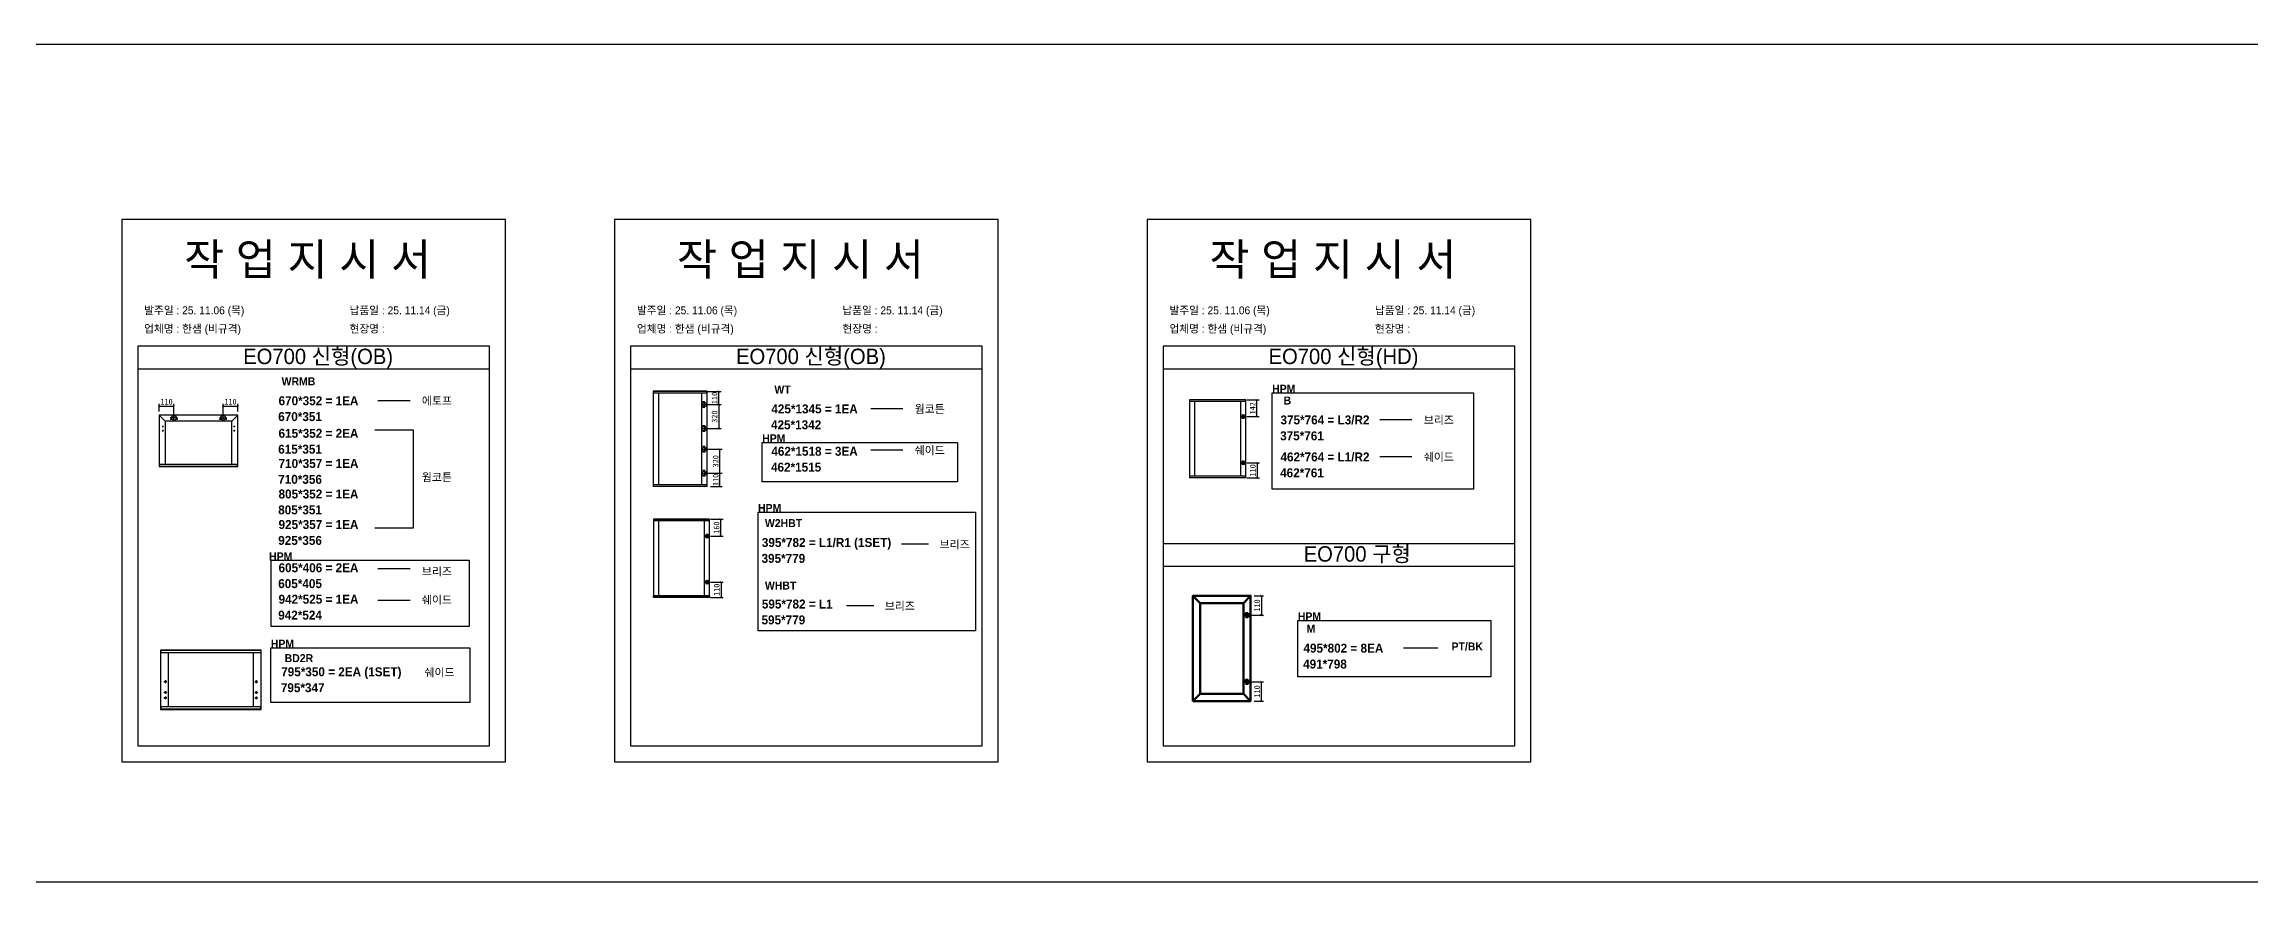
# Model space of a CAD drawing. Header units: millimetres. Extents: x -44117 to 256353, y -2095463 to 65325.
# Drawn here: x 112989 to 122651, y -446659 to -442988 of the extents above; entities that cross this region are included whole.
import ezdxf

# ---------------------------------------------------------------- set-up
doc = ezdxf.new("R2010")
doc.units = ezdxf.units.MM
doc.header["$LTSCALE"] = 10
doc.layers.add('Layer1', color=7, linetype='Continuous', lineweight=70)
doc.styles.add('MtX_Gulim', font='')
doc.styles.get('MtX_Gulim').set_extended_font_data('Gulim', bold=True)
doc.dimstyles.new('ISO-25', dxfattribs={"dimtxt": 2.5, "dimasz": 2.5, "dimexe": 1, "dimexo": 1, "dimtad": 1, "dimtxsty": 'Standard', "dimblk": 'ARCHTICK', "dimcen": 2.5, "dimadec": 0, "dimazin": 0, "dimtfac": 1, "dimtmove": 0, "dimatfit": 3, "dimfxl": 0, "dimarcsym": 0})

# ---------------------------------------------------------------- blocks, each defined once
blk = doc.blocks.new('_ArchTick')
at = {"color": 0, "linetype": 'ByBlock', "const_width": 0.15}
blk.add_lwpolyline([(-0.5, -0.5), (0.5, 0.5)], dxfattribs=at)
blk = doc.blocks.new('*D3757')
at = {"color": 0, "lineweight": -2}
for p, q in [((113493.1, -444598.2), (113493.1, -444563.6)), ((113493.1, -444573.6), (113557.6, -444573.6)), ((113557.6, -444610.9), (113557.6, -444563.6))]:
    blk.add_line(p, q, dxfattribs=at)
at = {"layer": 'Defpoints', "color": 0}
for p in [(113493.1, -444613.2), (113557.6, -444573.6), (113557.6, -444625.9)]:
    blk.add_point(p, dxfattribs=at)
at = {"color": 0, "lineweight": -2, "xscale": 10, "yscale": 10, "zscale": 10, "rotation": 180}
blk.add_blockref('_ArchTick', (113493.1, -444573.6), dxfattribs=at)
at = {"color": 0, "lineweight": -2, "xscale": 10, "yscale": 10, "zscale": 10}
blk.add_blockref('_ArchTick', (113557.6, -444573.6), dxfattribs=at)
at = {"color": 0, "insert": (113525.3, -444554.8), "char_height": 25, "attachment_point": 5}
blk.add_mtext('110', dxfattribs=at)
blk = doc.blocks.new('*D3758')
at = {"color": 0, "lineweight": -2}
for p, q in [((113773.1, -444610.9), (113773.1, -444563.6)), ((113773.1, -444573.6), (113837.6, -444573.6)), ((113837.6, -444598.2), (113837.6, -444563.6))]:
    blk.add_line(p, q, dxfattribs=at)
at = {"layer": 'Defpoints', "color": 0}
for p in [(113773.1, -444625.9), (113837.6, -444573.6), (113837.6, -444613.2)]:
    blk.add_point(p, dxfattribs=at)
at = {"color": 0, "lineweight": -2, "xscale": 10, "yscale": 10, "zscale": 10, "rotation": 180}
blk.add_blockref('_ArchTick', (113773.1, -444573.6), dxfattribs=at)
at = {"color": 0, "lineweight": -2, "xscale": 10, "yscale": 10, "zscale": 10}
blk.add_blockref('_ArchTick', (113837.6, -444573.6), dxfattribs=at)
at = {"color": 0, "insert": (113805.4, -444554.8), "char_height": 25, "attachment_point": 5}
blk.add_mtext('110', dxfattribs=at)
blk = doc.blocks.new('*D3759')
at = {"color": 0, "lineweight": -2}
for p, q in [((115896.7, -444509.5), (115954.6, -444509.5)), ((115944.6, -444567.3), (115944.6, -444509.5)), ((115896.7, -444567.3), (115954.6, -444567.3))]:
    blk.add_line(p, q, dxfattribs=at)
at = {"layer": 'Defpoints', "color": 0}
for p in [(115881.7, -444509.5), (115944.6, -444509.5), (115881.7, -444567.3)]:
    blk.add_point(p, dxfattribs=at)
at = {"color": 0, "lineweight": -2, "xscale": 10, "yscale": 10, "zscale": 10}
for p, rotation in [((115944.6, -444509.5), 90), ((115944.6, -444567.3), 270)]:
    blk.add_blockref('_ArchTick', p, dxfattribs=dict(at, rotation=rotation))
at = {"color": 0, "insert": (115925.8, -444538.4), "char_height": 25, "attachment_point": 5, "rotation": 90}
blk.add_mtext('110', dxfattribs=at)
blk = doc.blocks.new('*D3760')
at = {"color": 0, "lineweight": -2}
for p, q in [((115896.7, -444867.9), (115959.2, -444867.9)), ((115908.3, -444926.4), (115959.2, -444926.4)), ((115949.2, -444926.4), (115949.2, -444867.9))]:
    blk.add_line(p, q, dxfattribs=at)
at = {"layer": 'Defpoints', "color": 0}
for p in [(115881.7, -444867.9), (115893.3, -444926.4), (115949.2, -444867.9)]:
    blk.add_point(p, dxfattribs=at)
at = {"color": 0, "lineweight": -2, "xscale": 10, "yscale": 10, "zscale": 10}
for p, rotation in [((115949.2, -444867.9), 90), ((115949.2, -444926.4), 270)]:
    blk.add_blockref('_ArchTick', p, dxfattribs=dict(at, rotation=rotation))
at = {"color": 0, "insert": (115930.4, -444897.2), "char_height": 25, "attachment_point": 5, "rotation": 90}
blk.add_mtext('110', dxfattribs=at)
blk = doc.blocks.new('*D3761')
at = {"color": 0, "lineweight": -2}
for p, q in [((115896.7, -444762.7), (115959.2, -444762.7)), ((115949.2, -444867.9), (115949.2, -444762.7)), ((115896.7, -444867.9), (115959.2, -444867.9))]:
    blk.add_line(p, q, dxfattribs=at)
at = {"layer": 'Defpoints', "color": 0}
for p in [(115881.7, -444762.7), (115949.2, -444762.7), (115881.7, -444867.9)]:
    blk.add_point(p, dxfattribs=at)
at = {"color": 0, "lineweight": -2, "xscale": 10, "yscale": 10, "zscale": 10}
for p, rotation in [((115949.2, -444762.7), 90), ((115949.2, -444867.9), 270)]:
    blk.add_blockref('_ArchTick', p, dxfattribs=dict(at, rotation=rotation))
at = {"color": 0, "insert": (115930.4, -444815.3), "char_height": 25, "attachment_point": 5, "rotation": 90}
blk.add_mtext('320', dxfattribs=at)
blk = doc.blocks.new('*D3762')
at = {"color": 0, "lineweight": -2}
for p, q in [((115896.7, -444567.3), (115954.6, -444567.3)), ((115944.6, -444567.3), (115944.6, -444672.5)), ((115896.7, -444672.5), (115954.6, -444672.5))]:
    blk.add_line(p, q, dxfattribs=at)
at = {"layer": 'Defpoints', "color": 0}
for p in [(115881.7, -444567.3), (115881.7, -444672.5), (115944.6, -444672.5)]:
    blk.add_point(p, dxfattribs=at)
at = {"color": 0, "lineweight": -2, "xscale": 10, "yscale": 10, "zscale": 10}
for p, rotation in [((115944.6, -444567.3), 90), ((115944.6, -444672.5), 270)]:
    blk.add_blockref('_ArchTick', p, dxfattribs=dict(at, rotation=rotation))
at = {"color": 0, "insert": (115925.8, -444619.9), "char_height": 25, "attachment_point": 5, "rotation": 90}
blk.add_mtext('320', dxfattribs=at)
blk = doc.blocks.new('*D3764')
at = {"color": 0, "lineweight": -2}
for p, q in [((115908.5, -445069.6), (115963.1, -445069.6)), ((115953.1, -445143.2), (115953.1, -445069.6)), ((115908.5, -445143.2), (115963.1, -445143.2))]:
    blk.add_line(p, q, dxfattribs=at)
at = {"layer": 'Defpoints', "color": 0}
for p in [(115893.5, -445069.6), (115953.1, -445069.6), (115893.5, -445143.2)]:
    blk.add_point(p, dxfattribs=at)
at = {"color": 0, "lineweight": -2, "xscale": 10, "yscale": 10, "zscale": 10}
for p, rotation in [((115953.1, -445069.6), 90), ((115953.1, -445143.2), 270)]:
    blk.add_blockref('_ArchTick', p, dxfattribs=dict(at, rotation=rotation))
at = {"color": 0, "insert": (115934.4, -445106.4), "char_height": 25, "attachment_point": 5, "rotation": 90}
blk.add_mtext('160', dxfattribs=at)
blk = doc.blocks.new('*D3765')
at = {"color": 0, "lineweight": -2}
for p, q in [((115908.5, -445345.1), (115964.1, -445345.1)), ((115908.5, -445411.9), (115964.1, -445411.9)), ((115954.1, -445345.1), (115954.1, -445411.9))]:
    blk.add_line(p, q, dxfattribs=at)
at = {"layer": 'Defpoints', "color": 0}
for p in [(115893.5, -445345.1), (115893.5, -445411.9), (115954.1, -445411.9)]:
    blk.add_point(p, dxfattribs=at)
at = {"color": 0, "lineweight": -2, "xscale": 10, "yscale": 10, "zscale": 10}
for p, rotation in [((115954.1, -445345.1), 90), ((115954.1, -445411.9), 270)]:
    blk.add_blockref('_ArchTick', p, dxfattribs=dict(at, rotation=rotation))
at = {"color": 0, "insert": (115935.3, -445378.5), "char_height": 25, "attachment_point": 5, "rotation": 90}
blk.add_mtext('110', dxfattribs=at)
blk = doc.blocks.new('*D3766')
at = {"color": 0, "lineweight": -2}
for p, q in [((118256.9, -444546.4), (118311.5, -444546.4)), ((118301.5, -444620), (118301.5, -444546.4)), ((118256.9, -444620), (118311.5, -444620))]:
    blk.add_line(p, q, dxfattribs=at)
at = {"layer": 'Defpoints', "color": 0}
for p in [(118241.9, -444546.4), (118301.5, -444546.4), (118241.9, -444620)]:
    blk.add_point(p, dxfattribs=at)
at = {"color": 0, "lineweight": -2, "xscale": 10, "yscale": 10, "zscale": 10}
for p, rotation in [((118301.5, -444546.4), 90), ((118301.5, -444620), 270)]:
    blk.add_blockref('_ArchTick', p, dxfattribs=dict(at, rotation=rotation))
at = {"color": 0, "insert": (118282.7, -444583.2), "char_height": 25, "attachment_point": 5, "rotation": 90}
blk.add_mtext('142', dxfattribs=at)
blk = doc.blocks.new('*D3767')
at = {"color": 0, "lineweight": -2}
for p, q in [((118256.9, -444821.9), (118312.4, -444821.9)), ((118302.4, -444821.9), (118302.4, -444888.7)), ((118256.9, -444888.7), (118312.4, -444888.7))]:
    blk.add_line(p, q, dxfattribs=at)
at = {"layer": 'Defpoints', "color": 0}
for p in [(118241.9, -444821.9), (118241.9, -444888.7), (118302.4, -444888.7)]:
    blk.add_point(p, dxfattribs=at)
at = {"color": 0, "lineweight": -2, "xscale": 10, "yscale": 10, "zscale": 10}
for p, rotation in [((118302.4, -444821.9), 90), ((118302.4, -444888.7), 270)]:
    blk.add_blockref('_ArchTick', p, dxfattribs=dict(at, rotation=rotation))
at = {"color": 0, "insert": (118283.7, -444855.3), "char_height": 25, "attachment_point": 5, "rotation": 90}
blk.add_mtext('110', dxfattribs=at)
blk = doc.blocks.new('*D3768')
at = {"color": 0, "lineweight": -2}
for p, q in [((118288.8, -445405.1), (118330.9, -445405.1)), ((118320.9, -445405.1), (118320.9, -445489.6)), ((118272.7, -445489.6), (118330.9, -445489.6))]:
    blk.add_line(p, q, dxfattribs=at)
at = {"layer": 'Defpoints', "color": 0}
for p in [(118273.8, -445405.1), (118257.7, -445489.6), (118320.9, -445489.6)]:
    blk.add_point(p, dxfattribs=at)
at = {"color": 0, "lineweight": -2, "xscale": 10, "yscale": 10, "zscale": 10}
for p, rotation in [((118320.9, -445405.1), 90), ((118320.9, -445489.6), 270)]:
    blk.add_blockref('_ArchTick', p, dxfattribs=dict(at, rotation=rotation))
at = {"color": 0, "insert": (118302.2, -445447.4), "char_height": 25, "attachment_point": 5, "rotation": 90}
blk.add_mtext('110', dxfattribs=at)
blk = doc.blocks.new('*D3769')
at = {"color": 0, "lineweight": -2}
for p, q in [((118272.7, -445781.7), (118330.9, -445781.7)), ((118320.9, -445866.2), (118320.9, -445781.7)), ((118288.8, -445866.2), (118330.9, -445866.2))]:
    blk.add_line(p, q, dxfattribs=at)
at = {"layer": 'Defpoints', "color": 0}
for p in [(118257.7, -445781.7), (118320.9, -445781.7), (118273.8, -445866.2)]:
    blk.add_point(p, dxfattribs=at)
at = {"color": 0, "lineweight": -2, "xscale": 10, "yscale": 10, "zscale": 10}
for p, rotation in [((118320.9, -445781.7), 90), ((118320.9, -445866.2), 270)]:
    blk.add_blockref('_ArchTick', p, dxfattribs=dict(at, rotation=rotation))
at = {"color": 0, "insert": (118302.2, -445824), "char_height": 25, "attachment_point": 5, "rotation": 90}
blk.add_mtext('110', dxfattribs=at)

msp = doc.modelspace()

# ---------------------------------------------------------------- linework, layer by layer
at = {"color": 1}
for p, q in [((104015.69829, -442987.72482), (196284.84516, -442987.72482)), ((104015.69829, -442987.72482), (196284.84516, -442987.72482)), ((104015.69829, -446658.60889), (196284.84516, -446658.60889)), ((104015.69829, -446658.60889), (196284.84516, -446658.60889))]:
    msp.add_line(p, q, dxfattribs=at)
for p, q in [((114939.45372, -444311.42557), (113399.45372, -444311.42557)), ((117098.08341, -444311.42557), (115558.08341, -444311.42557)), ((119431.00178, -444311.42557), (117891.00178, -444311.42557)), ((114939.45372, -444411.42557), (113399.45372, -444411.42557)), ((117098.08341, -444411.42557), (115558.08341, -444411.42557)), ((119431.00178, -444411.42557), (117891.00178, -444411.42557)), ((114451.13127, -444548.71497), (114591.9558, -444548.71497)), ((115656.3929, -444509.01665), (115656.3929, -444926.22452)), ((115893.38647, -444509.49597), (115656.3929, -444509.49597)), ((115893.38647, -444516.73892), (115656.3929, -444516.73892)), ((115893.12018, -444508.75037), (115656.65918, -444508.75037)), ((115657.72432, -444508.75037), (115657.72432, -444516.73892)), ((115680.09226, -444516.20635), (115680.09226, -444918.50226)), ((115869.42083, -444918.50226), (115869.42083, -444516.73892)), ((115879.00708, -444555.35023), (115874.74652, -444555.35023)), ((115876.8768, -444553.21995), (115876.8768, -444557.48051)), ((115881.66993, -444581.85764), (115881.66993, -444552.80846)), ((115892.05504, -444516.73892), (115892.05504, -444508.75037)), ((115893.38647, -444926.22452), (115893.38647, -444509.01665)), ((118005.99814, -444546.61515), (118005.99814, -444888.50204)), ((118252.49878, -444547.05789), (118005.99814, -444547.05789)), ((118252.49878, -444553.74805), (118005.99814, -444553.74805)), ((118252.25282, -444546.36919), (118006.2441, -444546.36919)), ((118027.88874, -444553.25612), (118027.88874, -444881.36916)), ((118230.36222, -444881.36916), (118230.36222, -444553.74805)), ((118251.26897, -444553.74805), (118251.26897, -444546.36919)), ((118252.49878, -444888.50204), (118252.49878, -444546.61515)), ((113492.75897, -444613.15461), (113492.75897, -444837.49493)), ((113519.09972, -444639.49536), (113492.84565, -444612.94533)), ((113837.6448, -444612.85864), (113493.05493, -444612.85864)), ((113519.09972, -444639.49536), (113519.09972, -444829.50392)), ((113811.60002, -444639.49536), (113519.09972, -444639.49536)), ((113573.7184, -444625.88104), (113541.43157, -444625.88104)), ((113546.62433, -444631.80031), (113541.88891, -444631.80031)), ((113544.25662, -444629.4326), (113544.25662, -444634.16801)), ((113557.57498, -444642.02445), (113557.57498, -444609.73762)), ((113573.26104, -444631.80031), (113568.52563, -444631.80031)), ((113570.89334, -444629.4326), (113570.89334, -444634.16801)), ((113756.98135, -444625.88104), (113789.26818, -444625.88104)), ((113762.17412, -444631.80031), (113757.4387, -444631.80031)), ((113759.80641, -444629.4326), (113759.80641, -444634.16801)), ((113773.12477, -444642.02445), (113773.12477, -444609.73762)), ((113788.81083, -444631.80031), (113784.07542, -444631.80031)), ((113786.44313, -444629.4326), (113786.44313, -444634.16801)), ((113811.60002, -444639.49536), (113837.85408, -444612.94533)), ((113811.60002, -444828.91199), (113811.60002, -444639.49536)), ((113837.94077, -444837.49493), (113837.94077, -444613.15461)), ((115867.14534, -444567.33305), (115896.19452, -444567.33305)), ((115879.00708, -444579.31587), (115874.74652, -444579.31587)), ((115876.8768, -444577.18559), (115876.8768, -444581.44615)), ((116609.76096, -444584.46811), (116750.58549, -444584.46811)), ((118840.01905, -444632.76685), (118980.84358, -444632.76685)), ((113506.07733, -444662.58051), (113511.9966, -444662.58051)), ((113506.07733, -444681.52217), (113511.9966, -444681.52217)), ((113509.03697, -444659.62087), (113509.03697, -444665.54014)), ((113509.03697, -444678.56254), (113509.03697, -444684.48181)), ((113824.62241, -444662.58051), (113818.70315, -444662.58051)), ((113824.62241, -444681.52217), (113818.70315, -444681.52217)), ((113821.66278, -444659.62087), (113821.66278, -444665.54014)), ((113821.66278, -444678.56254), (113821.66278, -444684.48181)), ((115867.14534, -444672.5156), (115896.19452, -444672.5156)), ((115879.00708, -444660.53277), (115874.74652, -444660.53277)), ((115879.00708, -444684.49841), (115874.74652, -444684.49841)), ((115879.00708, -444750.74276), (115874.74652, -444750.74276)), ((115876.8768, -444658.40249), (115876.8768, -444662.66305)), ((115876.8768, -444682.36813), (115876.8768, -444686.62869)), ((115876.8768, -444748.61248), (115876.8768, -444752.87304)), ((115881.66993, -444657.991), (115881.66993, -444687.04018)), ((115881.66993, -444748.201), (115881.66993, -444777.25018)), ((113492.75897, -444828.91199), (113837.94077, -444828.91199)), ((113492.75897, -444836.9622), (113837.6448, -444836.9622)), ((113493.05493, -444837.7909), (113837.6448, -444837.7909)), ((113494.23879, -444828.91199), (113494.23879, -444837.7909)), ((113836.46095, -444837.7909), (113836.46095, -444828.91199)), ((115867.14534, -444762.72559), (115896.19452, -444762.72559)), ((115879.00708, -444774.7084), (115874.74652, -444774.7084)), ((115876.8768, -444772.57812), (115876.8768, -444776.83868)), ((116609.76096, -444765.61733), (116750.58549, -444765.61733)), ((118840.01905, -444794.84773), (118980.84358, -444794.84773)), ((115893.38647, -444918.50226), (115656.3929, -444918.50226)), ((115893.38647, -444925.74521), (115656.3929, -444925.74521)), ((115893.12018, -444926.49081), (115656.65918, -444926.49081)), ((115657.72432, -444926.49081), (115657.72432, -444918.50226)), ((115867.14534, -444867.90812), (115896.19452, -444867.90812)), ((115879.00708, -444855.92529), (115874.74652, -444855.92529)), ((115879.00708, -444879.89093), (115874.74652, -444879.89093)), ((115876.8768, -444853.79501), (115876.8768, -444858.05557)), ((115876.8768, -444877.76065), (115876.8768, -444882.02121)), ((115881.66993, -444853.38353), (115881.66993, -444882.43271)), ((115892.05504, -444918.50226), (115892.05504, -444926.49081)), ((118252.49878, -444881.36916), (118005.99814, -444881.36916)), ((118252.49878, -444888.05932), (118005.99814, -444888.05932)), ((118252.25282, -444888.74801), (118006.2441, -444888.74801)), ((118007.22795, -444888.74801), (118007.22795, -444881.36916)), ((118251.26897, -444881.36916), (118251.26897, -444888.74801)), ((115657.63234, -445069.80754), (115657.63234, -445411.69443)), ((115904.13298, -445070.25028), (115657.63234, -445070.25028)), ((115904.13298, -445076.94044), (115657.63234, -445076.94044)), ((115903.88702, -445069.56158), (115657.8783, -445069.56158)), ((115679.52294, -445076.44851), (115679.52294, -445404.56155)), ((115881.99642, -445404.56155), (115881.99642, -445076.94044)), ((115902.90317, -445076.94044), (115902.90317, -445069.56158)), ((115904.13298, -445411.69443), (115904.13298, -445069.80754)), ((119431.00178, -445176.97769), (117891.00178, -445176.97769)), ((114451.13127, -445285.55925), (114591.9558, -445285.55925)), ((119431.00178, -445276.97769), (117891.00178, -445276.97769)), ((114451.13127, -445423.56728), (114591.9558, -445423.56728)), ((115904.13298, -445404.56155), (115657.63234, -445404.56155)), ((115904.13298, -445411.25171), (115657.63234, -445411.25171)), ((115903.88702, -445411.9404), (115657.8783, -445411.9404)), ((115658.86215, -445411.9404), (115658.86215, -445404.56155)), ((115902.90317, -445404.56155), (115902.90317, -445411.9404)), ((113498.88156, -445643.93242), (113498.88156, -445902.37449)), ((113939.49196, -445644.59889), (113498.88156, -445644.59889)), ((113939.49196, -445654.66999), (113498.88156, -445654.66999)), ((113939.1217, -445643.56216), (113499.25182, -445643.56216)), ((113500.73287, -445643.56216), (113500.73287, -445654.66999)), ((113532.20504, -445654.66999), (113532.20504, -445891.63693)), ((113906.16849, -445891.63693), (113906.16849, -445654.66999)), ((113937.64066, -445643.56216), (113937.64066, -445654.66999)), ((113939.49196, -445902.37449), (113939.49196, -445643.93242)), ((118944.28487, -445633.39672), (119093.36461, -445633.39672)), ((113526.09573, -445781.29919), (113513.87713, -445781.29919)), ((113519.98643, -445775.18989), (113519.98643, -445787.4085)), ((113912.27779, -445781.29919), (113924.4964, -445781.29919)), ((113918.3871, -445775.18989), (113918.3871, -445787.4085)), ((113939.49196, -445891.63693), (113498.88156, -445891.63693)), ((113939.49196, -445901.70802), (113498.88156, -445901.70802)), ((113499.25182, -445902.74475), (113939.1217, -445902.74475)), ((113500.73287, -445891.63693), (113500.73287, -445902.74475)), ((113526.09573, -445828.69258), (113513.87713, -445828.69258)), ((113526.09573, -445852.38928), (113513.87713, -445852.38928)), ((113519.98643, -445822.58328), (113519.98643, -445834.80188)), ((113519.98643, -445846.27997), (113519.98643, -445858.49858)), ((113912.27779, -445828.69258), (113924.4964, -445828.69258)), ((113912.27779, -445852.38928), (113924.4964, -445852.38928)), ((113918.3871, -445822.58328), (113918.3871, -445834.80188)), ((113918.3871, -445846.27997), (113918.3871, -445858.49858)), ((113937.64066, -445902.74475), (113937.64066, -445891.63693))]:
    msp.add_line(p, q)
for points in [[(113329.45372, -446132.25585), (115009.45372, -446132.25585), (115009.45372, -443756.25585), (113329.45372, -443756.25585)], [(115488.08341, -446132.25585), (117168.08341, -446132.25585), (117168.08341, -443756.25585), (115488.08341, -443756.25585)], [(117821.00178, -446132.25585), (119501.00178, -446132.25585), (119501.00178, -443756.25585), (117821.00178, -443756.25585)], [(118368.20273, -444516.04741), (119250.1134, -444516.04741), (119250.1134, -444937.93441), (118368.20273, -444937.93441)], [(116134.34082, -444733.39407), (116990.03253, -444733.39407), (116990.03253, -444905.00912), (116134.34082, -444905.00912)], [(116116.08292, -445038.48861), (117068.68053, -445038.48861), (117068.68053, -445558.43604), (116116.08292, -445558.43604)], [(113983.59385, -445248.94487), (114851.07292, -445248.94487), (114851.07292, -445539.04339), (113983.59385, -445539.04339)], [(118480.75088, -445513.61288), (119326.69174, -445513.61288), (119326.69174, -445760.4612), (118480.75088, -445760.4612)], [(113981.91758, -445633.24053), (114854.0774, -445633.24053), (114854.0774, -445872.6782), (113981.91758, -445872.6782)]]:
    msp.add_lwpolyline(points, close=True)
for points in [[(113399.45372, -444311.42557), (113399.45372, -446062.25585), (114939.45372, -446062.25585), (114939.45372, -444311.42557)], [(115558.08341, -444311.42557), (115558.08341, -446062.25585), (117098.08341, -446062.25585), (117098.08341, -444311.42557)], [(117891.00178, -444311.42557), (117891.00178, -446062.25585), (119431.00178, -446062.25585), (119431.00178, -444311.42557)], [(114437.04882, -444678.27353), (114606.03825, -444678.27353), (114606.03825, -445109.19658), (114437.04882, -445109.19658)], [(116743.99569, -445177.1909), (116863.32058, -445177.1909)], [(116503.77931, -445446.82913), (116623.1042, -445446.82913)]]:
    msp.add_lwpolyline(points)
for centre, radius in [((115881.66993, -444567.33305), 9.31997), ((115876.8768, -444555.35023), 0.85211), ((113544.25662, -444631.80031), 0.94708), ((113557.57498, -444625.88104), 10.35872), ((113570.89334, -444631.80031), 0.94708), ((113759.80641, -444631.80031), 0.94708), ((113773.12477, -444625.88104), 10.35872), ((113786.44313, -444631.80031), 0.94708), ((115876.8768, -444579.31587), 0.85211), ((113509.03697, -444662.58051), 0.88789), ((113509.03697, -444681.52217), 0.88789), ((113821.66278, -444662.58051), 0.88789), ((113821.66278, -444681.52217), 0.88789), ((115881.66993, -444672.5156), 9.31997), ((115876.8768, -444660.53277), 0.85211), ((115876.8768, -444684.49841), 0.85211), ((115876.8768, -444750.74276), 0.85211), ((115881.66993, -444762.72559), 9.31997), ((115876.8768, -444774.7084), 0.85211), ((115881.66993, -444867.90812), 9.31997), ((115876.8768, -444855.92529), 0.85211), ((115876.8768, -444879.89093), 0.85211), ((113519.98643, -445781.29919), 3.70261), ((113918.3871, -445781.29919), 3.70261), ((113519.98643, -445828.69258), 3.70261), ((113519.98643, -445852.38928), 3.70261), ((113918.3871, -445828.69258), 3.70261), ((113918.3871, -445852.38928), 3.70261)]:
    msp.add_circle(centre, radius)
for centre, radius, start, end in [((115656.65918, -444509.01665), 0.26628, 90, 180), ((115893.12018, -444509.01665), 0.26628, 0, 90), ((118252.25282, -444546.61515), 0.24596, 0, 90), ((113493.05493, -444613.15461), 0.29596, 90, 180), ((113837.6448, -444613.15461), 0.29596, 0, 90), ((113493.05493, -444837.49493), 0.29596, 180, 270), ((113837.6448, -444837.49493), 0.29596, 270, 0), ((115656.65918, -444926.22453), 0.26628, 180, 270), ((115893.12018, -444926.22453), 0.26628, 270, 0), ((118006.2441, -444888.50205), 0.24596, 180, 270), ((118252.25282, -444888.50205), 0.24596, 270, 0), ((115903.88702, -445069.80754), 0.24596, 0, 90), ((115657.8783, -445411.69444), 0.24596, 180, 270), ((115903.88702, -445411.69444), 0.24596, 270, 0), ((113499.25182, -445643.93242), 0.37026, 90, 180), ((113939.1217, -445643.93242), 0.37026, 0, 90), ((113499.25182, -445902.37449), 0.37026, 180, 270), ((113939.1217, -445902.37449), 0.37026, 270, 0)]:
    msp.add_arc(centre, radius, start, end)
at = {"layer": 'Layer1'}
for p, q in [((118241.86079, -444610.92047), (118241.86079, -444629.05087)), ((118241.86079, -444830.92883), (118241.86079, -444812.79843)), ((115893.495, -445134.11286), (115893.495, -445152.24326)), ((115893.495, -445354.12122), (115893.495, -445335.99082)), ((118052.95064, -445436.6551), (118021.3948, -445405.09927)), ((118242.28565, -445436.6551), (118273.84149, -445405.09927)), ((118257.72562, -445476.49384), (118257.72562, -445502.72692)), ((118257.72562, -445794.82633), (118257.72562, -445768.59325)), ((118021.3948, -445866.22091), (118052.95064, -445834.66507)), ((118273.84149, -445866.22091), (118242.28565, -445834.66507)), ((118242.28565, -445834.66507), (118273.84149, -445866.22091))]:
    msp.add_line(p, q, dxfattribs=at)
for points in [[(118250.92599, -444619.98567), (118232.79559, -444619.98567)], [(118250.92599, -444821.86363), (118232.79559, -444821.86363)], [(115902.5602, -445143.17806), (115884.4298, -445143.17806)], [(115902.5602, -445345.05602), (115884.4298, -445345.05602)], [(118021.3948, -445866.22091), (118273.84149, -445866.22091), (118273.84149, -445405.09927), (118021.3948, -445405.09927)], [(118052.95064, -445834.66507), (118242.28565, -445834.66507), (118242.28565, -445436.6551), (118052.95064, -445436.6551)], [(118270.84216, -445489.61038), (118244.60909, -445489.61038)], [(118270.84216, -445781.70979), (118244.60909, -445781.70979)]]:
    msp.add_lwpolyline(points, close=True, dxfattribs=at)
for centre, radius in [((118241.86079, -444619.98567), 6.04347), ((118241.86079, -444821.86363), 6.04347), ((115893.495, -445143.17806), 6.04347), ((115893.495, -445345.05602), 6.04347), ((118257.72562, -445489.61038), 8.74436), ((118257.72562, -445781.70979), 8.74436)]:
    msp.add_circle(centre, radius, dxfattribs=at)

# ---------------------------------------------------------------- texts
at = {"linetype": 'Continuous', "style": 'MtX_Gulim'}
for s, height, p in [('WRMB', 35.049344, (114029.30629, -444483.00204)), ('670*352 = 1EA', 39.2712622, (114015.86708, -444569.97471)), ('에토프', 35.049344, (114643.61307, -444568.39267)), ('WT', 35.049344, (116187.93598, -444518.75518)), ('HPM', 35.049344, (118368.20273, -444515.2129)), ('B', 35.04934, (118418.19407, -444567.05392)), ('425*1345 = 1EA', 39.2712622, (116174.49677, -444605.72784)), ('웜코튼', 35.049344, (116802.24276, -444604.1458)), ('375*764 = L3/R2', 39.2712622, (118404.75486, -444654.02658)), ('브리즈', 35.049344, (119032.50085, -444652.44454)), ('615*352 = 2EA', 39.2712622, (114015.86708, -444712.77958)), ('HPM', 35.049344, (116134.34082, -444732.55956)), ('462*1518 = 3EA', 39.2712622, (116174.49677, -444791.43647)), ('쉐이드', 35.049344, (116802.24276, -444785.29502)), ('710*357 = 1EA', 39.2712622, (114015.86708, -444844.80257)), ('462*764 = L1/R2', 39.2712622, (118404.75486, -444816.10746)), ('쉐이드', 35.049344, (119032.50085, -444814.52542)), ('805*352 = 1EA', 39.2712622, (114015.86708, -444978.58587)), ('웜코튼', 35.049344, (114643.61307, -444903.55503)), ('HPM', 35.049344, (116116.08292, -445037.6541)), ('925*357 = 1EA', 39.2712622, (114015.86708, -445112.36917)), ('W2HBT', 35.049344, (116146.37729, -445104.11227)), ('HPM', 35.049344, (113974.57143, -445249.91735)), ('395*782 = L1/R1 (1SET)', 39.2712622, (116132.93808, -445191.08493)), ('브리즈', 35.049344, (116911.51761, -445197.95236)), ('605*406 = 2EA', 39.2712622, (114015.86708, -445301.7581)), ('브리즈', 35.049344, (114643.61307, -445316.5029)), ('942*525 = 1EA', 39.2712622, (114015.86708, -445439.76614)), ('쉐이드', 35.049344, (114643.61307, -445440.42849)), ('595*782 = L1', 39.2712622, (116132.93808, -445460.72316)), ('WHBT', 35.049344, (116146.37729, -445377.661)), ('브리즈', 35.049344, (116671.30123, -445467.59059)), ('HPM', 35.049344, (118480.75088, -445512.77837)), ('HPM', 35.049344, (113981.91758, -445632.40603)), ('495*802 = 8EA', 39.2712622, (118505.44151, -445654.02598)), ('M', 35.04934, (118518.88072, -445567.05332)), ('PT/BK', 35.049344, (119154.0366, -445644.69661)), ('795*350 = 2EA (1SET)', 39.2712622, (114027.45806, -445757.61655)), ('BD2R', 35.049344, (114042.62953, -445695.77077)), ('쉐이드', 35.049344, (114654.88739, -445758.53084))]:
    msp.add_text(s, height=height, dxfattribs=at).set_placement(p)
at = {"color": 242, "linetype": 'Continuous', "true_color": 0xcd2027, "style": 'MtX_Gulim'}
for s, p in [('670*351', (114014.40516, -444639.57447)), ('425*1342', (116173.03485, -444675.32761)), ('615*351', (114014.40516, -444782.37934)), ('375*761', (118403.29294, -444723.62635)), ('462*1515', (116173.03485, -444861.03624)), ('462*761', (118403.29294, -444885.70723)), ('710*356', (114014.40516, -444914.40233)), ('805*351', (114014.40516, -445048.18563)), ('925*356', (114014.40516, -445181.96893)), ('395*779', (116131.47616, -445260.6847)), ('605*405', (114014.40516, -445371.35787)), ('942*524', (114014.40516, -445509.3659)), ('595*779', (116131.47616, -445530.32293)), ('491*798', (118503.97959, -445723.62574)), ('795*347', (114025.99614, -445827.21632))]:
    msp.add_text(s, height=39.271262, dxfattribs=at).set_placement(p)
at = {"attachment_point": 1}
for s, width, gutter_width, heights, insert, char_height in [('{\\fGulim|b0|i0|c129|p50;작 업 지 시 서}', 3307.3198183, 12.5, [-155.84554], (113602.26032, -443860.41836), 140), ('{\\fGulim|b0|i0|c129|p50;작 업 지 시 서}', 3307.3198183, 12.5, [-155.84554], (115760.89001, -443860.41836), 140), ('{\\fGulim|b0|i0|c129|p50;작 업 지 시 서}', 3307.3198183, 12.5, [-155.84554], (118093.80838, -443860.41836), 140), ('\\pt11;{\\fGulim|b0|i0|c129|p50;발주일 : 25. 11.06 (목)}', 3307.3198183, 12.5, [34.50412], (113427.05097, -444137.13878), 34.3), ('{\\fGulim|b0|i0|c129|p50;납품일 : 25. 11.14 (금)}', 3307.3198183, 12.5, [35.09023], (114327.02895, -444137.13878), 34.3), ('\\pt11;{\\fGulim|b0|i0|c129|p50;발주일 : 25. 11.06 (목)}', 3307.3198183, 12.5, [34.50412], (115585.68066, -444137.13878), 34.3), ('{\\fGulim|b0|i0|c129|p50;납품일 : 25. 11.14 (금)}', 3307.3198183, 12.5, [35.09023], (116485.65864, -444137.13878), 34.3), ('\\pt11;{\\fGulim|b0|i0|c129|p50;발주일 : 25. 11.06 (목)}', 3307.3198183, 12.5, [34.50412], (117918.59903, -444137.13878), 34.3), ('{\\fGulim|b0|i0|c129|p50;납품일 : 25. 11.14 (금)}', 3307.3198183, 12.5, [35.09023], (118818.57701, -444137.13878), 34.3), ('{\\fGulim|b0|i0|c129|p50;업체명 : 한샘 (비규격)}', 3307.3198183, 12.5, [36.11279], (113427.05097, -444217.79496), 34.3), ('{\\fGulim|b0|i0|c129|p50;현장명 : }', 3307.3198183, 12.5, [-38.2735], (114327.02895, -444217.79496), 34.3), ('{\\fGulim|b0|i0|c129|p50;업체명 : 한샘 (비규격)}', 3307.3198183, 12.5, [36.11279], (115585.68066, -444217.79496), 34.3), ('{\\fGulim|b0|i0|c129|p50;현장명 : }', 3307.3198183, 12.5, [-38.2735], (116485.65864, -444217.79496), 34.3), ('{\\fGulim|b0|i0|c129|p50;업체명 : 한샘 (비규격)}', 3307.3198183, 12.5, [36.11279], (117918.59903, -444217.79496), 34.3), ('{\\fGulim|b0|i0|c129|p50;현장명 : }', 3307.3198183, 12.5, [-38.2735], (118818.57701, -444217.79496), 34.3), ('{\\fGulim|b0|i0|c129|p50;EO700 신형(OB)}', 1597.0710432, 6.03612, [-85.06834], (113861.16464, -444322.21547), 67.6045736), ('{\\fGulim|b0|i0|c129|p50;EO700 신형(OB)}', 1597.0710432, 6.03612, [-85.06834], (116019.79433, -444322.21547), 67.6045736), ('{\\fGulim|b0|i0|c129|p50;EO700 신형(HD)}', 1597.0710432, 6.03612, [-85.06834], (118352.7127, -444322.21547), 67.6045736), ('{\\fGulim|b0|i0|c129|p50;EO700 구형}', 1597.0710432, 6.03612, [-75.43626], (118506.36638, -445187.76759), 67.6045736)]:
    msp.add_mtext_dynamic_manual_height_columns(s, width=width, gutter_width=gutter_width, heights=heights, dxfattribs=dict(at, insert=insert, char_height=char_height))

# ---------------------------------------------------------------- dimensions: what is measured, and where the dimension line sits
for base, p1, p2, picture, middle in [((113557.57498, -444573.57421), (113493.05493, -444613.15461), (113557.57498, -444625.88104), '*D3757', (113525.31496, -444554.82421)), ((113837.6448, -444573.57421), (113773.12476, -444625.88104), (113837.6448, -444613.15461), '*D3758', (113805.38478, -444554.82421))]:
    dim = msp.add_linear_dim(base=base, p1=p1, p2=p2, text='110', dimstyle='ISO-25', override={"dimscale": 10, "dimasz": 1, "dimexo": 1.5, "dimtxsty": 'Standard'})
    dim.commit()
    dim.dimension.update_dxf_attribs({"geometry": picture, "text_midpoint": middle})
dim = msp.add_linear_dim(base=(115944.59507, -444509.49597), p1=(115881.66993, -444567.33305), p2=(115881.66993, -444509.49597), angle=90, text='110', dimstyle='ISO-25', override={"dimscale": 10, "dimasz": 1, "dimexo": 1.5, "dimtxsty": 'Standard'})
dim.commit()
dim.dimension.update_dxf_attribs({"geometry": '*D3759', "text_midpoint": (115944.59507, -444538.41451), "dimtype": 160})
for base, p1, p2, angle, text, picture, middle in [((118301.47457, -444546.36919), (118241.86079, -444619.98567), (118241.86079, -444546.36919), 90, '142', '*D3766', (118282.72457, -444583.17743)), ((115944.59507, -444672.5156), (115881.66993, -444567.33305), (115881.66993, -444672.5156), 90, '320', '*D3762', (115925.84507, -444619.92433)), ((115949.16653, -444762.72559), (115881.66993, -444867.90812), (115881.66993, -444762.72559), 90, '320', '*D3761', (115930.41653, -444815.31686)), ((118302.42804, -444888.74801), (118241.86079, -444821.86363), (118241.86079, -444888.74801), 90, '110', '*D3767', (118283.67804, -444855.30582)), ((115949.16653, -444867.90812), (115893.30847, -444926.41282), (115881.66993, -444867.90812), 90, '110', '*D3760', (115930.41653, -444897.16047)), ((115953.10877, -445069.56158), (115893.495, -445143.17806), (115893.495, -445069.56158), 90, '160', '*D3764', (115934.35877, -445106.36982)), ((115954.06225, -445411.9404), (115893.495, -445345.05602), (115893.495, -445411.9404), 90, '110', '*D3765', (115935.31225, -445378.49821)), ((118320.94032, -445489.61038), (118273.84149, -445405.09927), (118257.72562, -445489.61038), 90, '110', '*D3768', (118302.19032, -445447.35482)), ((118320.94032, -445781.70979), (118273.84149, -445866.22091), (118257.72562, -445781.70979), 270, '110', '*D3769', (118302.19032, -445823.96535))]:
    dim = msp.add_linear_dim(base=base, p1=p1, p2=p2, angle=angle, text=text, dimstyle='ISO-25', override={"dimscale": 10, "dimasz": 1, "dimexo": 1.5, "dimtxsty": 'Standard'})
    dim.commit()
    dim.dimension.update_dxf_attribs({"geometry": picture, "text_midpoint": middle})

doc.saveas('drawing.dxf')
